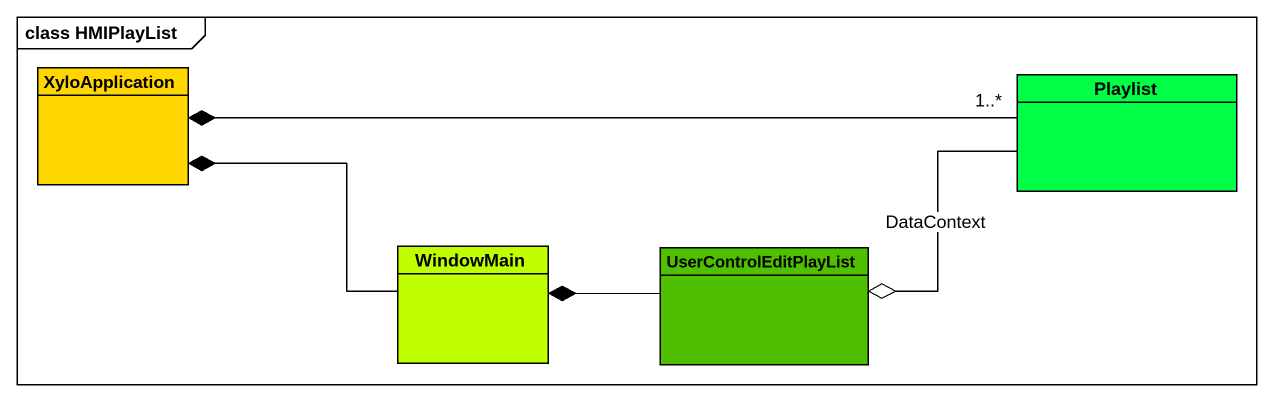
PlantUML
@startuml
mainframe class HMIPlayList
hide circle
hide empty members
class XyloApplication #FFD700
class Playlist #00FF46
class WindowMain #C0FF00
class UserControlEditPlayList #4EC000
Playlist "1..*" -left-* XyloApplication
Playlist -left-o UserControlEditPlayList : DataContext
WindowMain -left-* XyloApplication
UserControlEditPlayList -left-* WindowMain
@enduml
